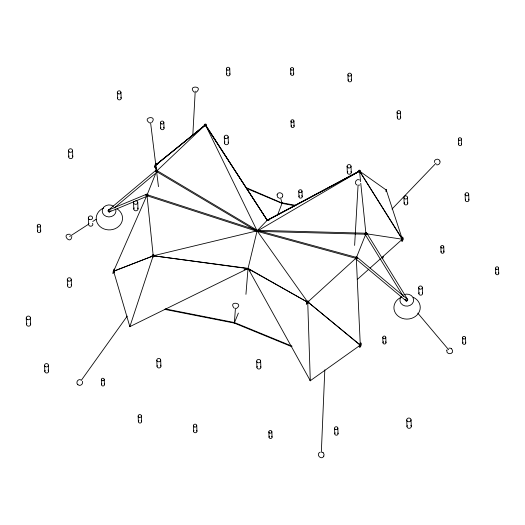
<?xml version="1.0" encoding="UTF-8"?>
<svg xmlns="http://www.w3.org/2000/svg" width="525" height="525" viewBox="0 0 525 525"><rect width="100%" height="100%" fill="white"/><g stroke="black" fill="none" stroke-linecap="round" stroke-linejoin="round"><path stroke-width="0.79" d="M165.27 308.897L234.393 322.527L234.36 322.868L238.383 313.077M365.918 234.235L257.079 231.341L257.158 230.304L256.863 230.764L256.896 231.269L257.243 230.311L356.449 257.401L356.153 258.405L356.449 257.401M291.788 346.677L234.222 323.065L234.399 322.573M321.326 452.412L324.811 369.895M257.329 230.37L256.974 231.328L146.823 195.681L147.131 194.69L257.375 230.377L156.955 170.573M147.157 194.768L146.843 195.674M192.806 135.325L195.221 91.14M354.624 245.405L358.089 184.918M80.817 379.831C77.91 378.453 75.377 382.837 77.884 384.713M77.844 384.681C80.017 386.8 83.731 383.919 82.359 381.308M196.206 92.243C204.245 85.529 186.611 85.26 194.237 92.177M320.211 452.163C315.19 454.171 321.51 460.904 323.853 456.041M323.767 456.212L324.043 454.256L323.072 452.655M234.38 322.757L235.449 308.188M245.936 294.328L248.023 268.531L257.112 230.816L267.297 220.198M70.291 234.314C60.401 233.185 70.79 245.739 71.827 236.401M359.645 179.95C356.37 177.909 353.496 183.501 356.928 185.036M446.808 350.674C446.243 354.047 451.605 354.624 452.222 352.301M439.911 161.063C438.992 157.743 433.591 159.101 434.333 162.448M452.34 352.045L452.484 350.287L451.526 348.744M306.311 304.553L306.554 302.144M366.109 233.861L365.958 233.185L365.899 234.229M446.821 350.542L447.064 349.735M280.553 197.794L282.056 203.3L282.155 202.84L295.838 205.373M151.633 122.693C158.412 114.706 140.884 117.2 149.678 122.975M236.296 308.556C244.899 302.702 227.423 300.438 234.308 308.306M277.075 194.86L277.502 197.144L279.549 198.378M257.276 231.059L359.52 171.091L386.275 190.063L402.327 239.236L381.636 257.729M385.96 191.664L386.275 190.063M257.309 230.829C256.804 230.081 256.928 231.84 256.922 230.823M277.062 194.9C277.804 190.838 284.399 193.049 282.483 196.75M113.643 270.979L112.96 273.44L114.266 269.049L113.781 270.533M250.136 271.044L248.023 268.531L129.852 326.642L153.208 255.8L146.98 195.182L156.686 171.012L205.426 124.845L257.112 230.816L307.729 302.098L310.295 380.71L360.288 345.155L356.291 257.9L365.932 233.71L360.767 183.291M310.295 380.71L248.207 268.616M257.06 230.731L257.257 230.324L257.303 230.764M282.194 203.09L246.166 187.642M277.751 214.502L282.122 203.103M248.069 268.669L152.985 255.721L248.049 268.367M256.876 231.243L156.424 171.465L156.949 170.586L156.489 171.268M436.36 164.738C438.336 165.48 440.665 163.275 439.95 161.188M129.852 326.642L113.61 271.248L146.98 195.182M281.485 197.905L282.443 196.836M155.374 165.69L156.424 163.236L154.455 167.291L155.105 166.215M156.699 170.96L156.719 171.334M81.165 380.513L127.247 316.089M392.004 209.042L436.045 163.15M359.658 171.262L359.422 170.894L359.618 171.288L267.343 220.441M307.729 302.098L356.291 257.9M357.289 279.477L368.852 269.148M370.072 268.058L380.415 258.812M108.386 210.157L155.984 170.257M109.797 211.68L111.051 210.63M114.181 208.005L154.888 173.873M155.367 165.185L205.354 124.884M155.512 165.342L205.452 124.989M114.22 270.828C112.553 272.764 113.138 270.145 113.649 271.464C114.089 270.782 113.223 271.596 113.708 271.156M360.603 181.663L359.52 171.091L267.258 220.402M267.304 220.303L269.647 219.686M69.668 236.44L88.699 224.123M92.781 221.478L96.18 219.279M257.086 231.308L356.134 258.398M158.268 163.61L155.439 165.263L156.168 170.894M267.192 220.139L359.448 170.94M359.605 184.997L359.008 185.24M365.899 233.198L257.158 230.304M108.767 209.928L146.652 194.198M109.423 211.91L146.567 196.481M113.577 271.13L153.425 255.8L113.649 271.359M247.99 268.702L307.663 302.256L307.906 302.006L360.222 345.26C361.279 345.87 360.052 345.844 360.058 344.387C360.386 345.286 360.353 345.122 360.163 345.306M244.112 269.758L247.944 268.669M448.901 348.173L450.253 348.127L451.566 348.771M153.208 255.8L257.112 230.816M268.905 220.31L267.264 220.29L265.342 217.652M365.892 234.032L366.122 233.454L365.676 233.894M307.67 302.236L248.082 268.373L247.898 268.649M365.932 233.71L402.327 239.236M294.925 205.78L282.069 203.385L246.691 188.482M164.345 309.297L234.275 323.085M307.598 302.216L307.814 301.947L360.353 345.05M234.445 322.54L292.012 346.159M322.304 452.189L323.111 452.688M205.229 124.996L267.409 220.48L205.518 124.819M356.856 257.033L407.361 299.25M355.727 258.766L406.232 300.989M267.448 220.159L267.087 220.421M402.235 239.321C402.367 239.807 402.472 238.435 402.235 239.321L359.422 171.025M417.775 313.136L448.632 349.709M402.445 239.183L359.612 171.038M113.61 271.248L114.535 272.56M366.824 233.179A1.037 0.63 -31.6 0 1 365.748 234.452A1.037 0.63 -31.6 0 1 365.216 233.494A1.037 0.63 -31.6 0 1 366.824 233.179L407.689 299.591M365.466 234.931L403.351 296.5M405.051 299.263L405.904 300.648M267.179 220.264L205.373 124.904L155.439 165.263L156.529 170.297M150.57 122.588L158.471 186.657M498.547 268.052L498.75 273.368M495.534 268.177L495.738 273.492M468.694 194.165L468.917 200.018M465.111 194.316L465.334 200.176M461.39 138.981L461.6 144.29M458.384 139.112L458.587 144.421M465.524 337.641L465.727 342.969M462.499 337.772L462.702 343.094M443.75 246.704L443.953 251.934M440.829 246.835L441.033 252.059M422.33 287.51L422.559 293.468M418.648 287.667L418.878 293.626M407.525 197.387L407.748 203.26M403.922 197.538L404.152 203.418M400.457 112.035L400.673 117.698M411.029 419.803L411.285 426.346M397.084 112.179L397.3 117.843M406.737 419.987L406.993 426.53M385.79 337.319L385.993 342.622M382.791 337.45L382.994 342.753M351.343 74.563L351.566 80.279M347.917 74.714L348.134 80.43M351.022 166.222L351.258 172.417M347.091 166.386L347.327 172.587M337.837 428.111L338.054 433.683M334.556 428.249L334.773 433.827M302.006 191.08L302.216 196.626M298.745 191.218L298.961 196.77M293.521 68.788L293.724 74.032M293.908 120.96L294.112 126.203M290.588 68.919L290.784 74.163M290.975 121.091L291.172 126.328M271.865 431.767L272.068 437.095M268.839 431.898L269.043 437.227M260.623 361.016L260.866 367.218M256.692 361.187L256.928 367.382M229.747 68.663L229.963 74.32M226.38 68.808L226.597 74.465M228.145 136.795L228.382 142.938M224.273 136.959L224.51 143.102M196.731 425.552L196.947 431.196M193.377 425.696L193.594 431.34M163.833 122.489L164.049 128.146M160.46 122.633L160.683 128.29M160.689 360.038L160.926 366.174M156.817 360.202L157.054 366.345M137.753 202.394L138.003 208.865M133.54 202.578L133.79 209.042M141.422 415.951L141.638 421.509M138.154 416.089L138.37 421.654M120.934 92.321L121.157 98.214M117.318 92.472L117.547 98.365M104.232 379.444L104.436 384.641M101.345 379.568L101.542 384.766M88.331 217.908L88.581 224.424M72.535 150.452L72.778 156.765M68.486 150.629L68.729 156.942M71.249 279.398L71.492 285.613M67.298 279.569L67.541 285.784M48.392 365.164L48.628 371.241M40.497 225.619L40.707 231.131M44.592 365.328L44.822 371.405M37.282 225.757L37.492 231.269M30.417 317.815L30.667 324.247M26.25 317.999L26.499 324.424M117.068 208.904A13.171 11.55 -2.2 0 1 118.643 226.478A13.171 11.55 -2.2 0 1 98.615 225.107A13.171 11.55 -2.2 0 1 103.681 207.985M115.644 209.055A6.871 6.024 -2.2 0 1 108.898 216.943A6.871 6.024 -2.2 0 1 102.67 208.845A6.871 6.024 -2.2 0 1 113.492 206.253M413.168 297.255A13.171 11.55 -2.2 0 1 417.191 314.862A13.171 11.55 -2.2 0 1 396.69 314.744A13.171 11.55 -2.2 0 1 401.382 297.189M403.823 294.709A6.871 6.024 -2.2 0 1 413.634 299.512A6.871 6.024 -2.2 0 1 404.985 305.95A6.871 6.024 -2.2 0 1 401.218 296.651M47.972 370.053A1.903 1.673 -2.2 0 1 48.202 372.363A1.903 1.673 -2.2 0 1 45.577 372.665A1.903 1.673 -2.2 0 1 45.17 370.374M468.549 199.132A1.792 1.568 -2.2 0 1 468.352 201.232A1.792 1.568 -2.2 0 1 465.951 201.292A1.792 1.568 -2.2 0 1 465.668 199.205M400.326 116.858A1.687 1.483 -2.2 0 1 400.102 118.873A1.687 1.483 -2.2 0 1 397.799 118.827A1.687 1.483 -2.2 0 1 397.714 116.806M422.29 292.688A1.844 1.614 -2.2 0 1 421.883 294.787A1.844 1.614 -2.2 0 1 419.462 294.742A1.844 1.614 -2.2 0 1 419.219 292.628M92.531 223.342A2.133 1.87 -2.2 0 1 92.065 225.77A2.133 1.87 -2.2 0 1 89.257 225.717A2.133 1.87 -2.2 0 1 88.974 223.269M407.262 202.243A1.798 1.582 -2.2 0 1 407.269 204.402A1.798 1.582 -2.2 0 1 404.814 204.579A1.798 1.582 -2.2 0 1 404.48 202.44M301.658 195.608A1.634 1.431 -2.2 0 1 301.816 197.623A1.634 1.431 -2.2 0 1 299.519 197.787A1.634 1.431 -2.2 0 1 299.355 195.773M141.192 420.591A1.634 1.437 -2.2 0 1 141.127 422.618A1.634 1.437 -2.2 0 1 138.81 422.579A1.634 1.437 -2.2 0 1 138.882 420.545M293.219 73.113A1.47 1.293 -2.2 0 1 293.363 74.931A1.47 1.293 -2.2 0 1 291.29 75.082A1.47 1.293 -2.2 0 1 291.145 73.264M498.527 272.724A1.509 1.326 -2.2 0 1 498.199 274.444A1.509 1.326 -2.2 0 1 496.217 274.404A1.509 1.326 -2.2 0 1 496.013 272.678M71.085 284.629A1.975 1.733 -2.2 0 1 70.823 286.991A1.975 1.733 -2.2 0 1 68.119 286.939A1.975 1.733 -2.2 0 1 68.02 284.576M160.401 365.085A1.936 1.7 -2.2 0 1 160.486 367.323A1.936 1.7 -2.2 0 1 157.966 367.71A1.936 1.7 -2.2 0 1 157.231 365.571M383.125 256.43A2.054 1.798 -2.2 0 1 381.885 258.74M163.59 127.194A1.687 1.477 -2.2 0 1 163.636 129.183A1.687 1.477 -2.2 0 1 161.385 129.432A1.687 1.477 -2.2 0 1 160.906 127.496M293.711 125.37A1.47 1.286 -2.2 0 1 293.652 127.194A1.47 1.286 -2.2 0 1 291.572 127.162A1.47 1.286 -2.2 0 1 291.637 125.337M271.655 436.242A1.516 1.326 -2.2 0 1 271.596 438.119A1.516 1.326 -2.2 0 1 269.456 438.08A1.516 1.326 -2.2 0 1 269.515 436.203M410.839 425.276A2.146 1.883 -2.2 0 1 410.655 427.757A2.146 1.883 -2.2 0 1 407.833 427.947A2.146 1.883 -2.2 0 1 407.275 425.519M135.772 200.642A2.107 1.851 -2.2 0 1 137.675 202.978A2.107 1.851 -2.2 0 1 134.643 204.12A2.107 1.851 -2.2 0 1 134.059 201.292M137.694 207.972A2.107 1.851 -2.2 0 1 137.228 210.374A2.107 1.851 -2.2 0 1 134.459 210.322A2.107 1.851 -2.2 0 1 134.177 207.9M228.099 142.118A1.942 1.7 -2.2 0 1 227.62 144.362A1.942 1.7 -2.2 0 1 225.028 144.198A1.942 1.7 -2.2 0 1 224.982 141.921M465.419 342.215A1.516 1.326 -2.2 0 1 465.216 344.019A1.516 1.326 -2.2 0 1 463.148 343.98A1.516 1.326 -2.2 0 1 463.076 342.175M72.227 155.623A2.028 1.778 -2.2 0 1 72.279 158.005A2.028 1.778 -2.2 0 1 69.576 158.314A2.028 1.778 -2.2 0 1 68.992 155.984M30.24 323.203A2.087 1.831 -2.2 0 1 30.01 325.658A2.087 1.831 -2.2 0 1 27.208 325.723A2.087 1.831 -2.2 0 1 26.88 323.288M350.969 171.583A1.969 1.726 -2.2 0 1 350.49 173.86A1.969 1.726 -2.2 0 1 347.858 173.696A1.969 1.726 -2.2 0 1 347.806 171.38M196.599 430.362A1.68 1.47 -2.2 0 1 196.376 432.364A1.68 1.47 -2.2 0 1 194.086 432.324A1.68 1.47 -2.2 0 1 194.001 430.316M229.714 73.605A1.687 1.477 -2.2 0 1 229.3 75.554A1.687 1.477 -2.2 0 1 227.049 75.41A1.687 1.477 -2.2 0 1 227.003 73.434M385.586 341.775A1.503 1.319 -2.2 0 1 385.521 343.639A1.503 1.319 -2.2 0 1 383.401 343.599A1.503 1.319 -2.2 0 1 383.46 341.736M461.186 143.443A1.503 1.319 -2.2 0 1 461.127 145.307A1.503 1.319 -2.2 0 1 458.994 145.268A1.503 1.319 -2.2 0 1 459.06 143.404M260.571 366.378A1.969 1.726 -2.2 0 1 260.144 368.622A1.969 1.726 -2.2 0 1 257.552 368.576A1.969 1.726 -2.2 0 1 257.289 366.312M40.156 230.121A1.608 1.411 -2.2 0 1 40.313 232.116A1.608 1.411 -2.2 0 1 38.043 232.273A1.608 1.411 -2.2 0 1 37.885 230.285M337.811 432.987A1.641 1.444 -2.2 0 1 337.411 434.89A1.641 1.444 -2.2 0 1 335.213 434.752A1.641 1.444 -2.2 0 1 335.173 432.823M350.976 79.209A1.719 1.503 -2.2 0 1 351.212 81.25A1.719 1.503 -2.2 0 1 348.902 81.618A1.719 1.503 -2.2 0 1 348.357 79.616M120.789 97.315A1.811 1.588 -2.2 0 1 120.586 99.435A1.811 1.588 -2.2 0 1 118.164 99.494A1.811 1.588 -2.2 0 1 117.876 97.388M104.134 383.919A1.444 1.267 -2.2 0 1 103.943 385.652A1.444 1.267 -2.2 0 1 101.968 385.613A1.444 1.267 -2.2 0 1 101.896 383.88M443.336 250.943A1.463 1.28 -2.2 0 1 443.71 252.696A1.463 1.28 -2.2 0 1 441.722 253.096A1.463 1.28 -2.2 0 1 441.223 251.37M365.38 234.399A0.886 0.866 -85.6 0 1 365.518 232.929A0.886 0.866 -85.6 0 1 366.798 233.625A0.886 0.866 -85.6 0 1 365.669 234.557M356.705 257.493A0.912 0.578 36 0 1 356.81 258.582A0.912 0.578 36 0 1 355.53 257.854A0.912 0.578 36 0 1 356.272 257.243M156.174 171.727A0.886 0.755 -68.6 0 1 156.286 170.323A0.886 0.755 -68.6 0 1 157.441 170.717A0.886 0.755 -68.6 0 1 156.634 171.885M365.564 233.894A0.728 0.328 21.7 0 1 365.4 233.323A0.728 0.328 21.7 0 1 366.443 233.632A0.728 0.328 21.7 0 1 366.319 234.117M156.207 171.117A0.728 0.328 21.9 0 1 156.279 170.605A0.728 0.328 21.9 0 1 157.303 171.045A0.728 0.328 21.9 0 1 156.89 171.412M155.183 165.834A0.847 0.354 89.2 0 1 155.203 164.614A0.847 0.354 89.2 0 1 155.715 164.732A0.847 0.354 89.2 0 1 155.662 165.946M407.131 299.355A1.037 0.63 -31.6 0 1 407.656 300.116A1.043 0.774 -50.1 0 1 406.475 301.055A1.043 0.774 -50.1 0 1 405.969 300.018M405.989 300.037A1.037 0.63 -31.6 0 0 406.357 300.884A1.037 0.63 -31.6 0 0 407.656 300.116A1.043 0.774 -50.1 0 0 407.065 299.178M109.364 210.112A1.037 0.801 50 0 0 108.222 210.446A1.043 0.945 67.4 0 0 108.741 211.844A1.043 0.945 67.4 0 0 109.994 211.332A1.037 0.801 50 0 1 108.872 211.752A1.037 0.801 50 0 1 108.222 210.446A1.043 0.945 67.4 0 1 109.502 210.02M129.623 326.596L130.069 326.701L129.629 326.563M155.118 165.231C155.879 165.211 155.649 165.198 155.124 165.178M205.144 124.878L205.603 124.937L205.15 124.858M386.052 190.043L386.498 190.057L386.052 190.043M310.072 380.697L310.524 380.71L310.078 380.671M146.678 195.07L147.282 195.313L146.692 195.037M45.445 366.653A1.903 1.673 -2.2 0 0 48.392 365.328A1.903 1.673 -2.2 0 0 45.642 363.759A1.903 1.673 -2.2 0 0 45.445 366.653M465.918 195.562A1.792 1.568 -2.2 0 0 468.687 194.316A1.792 1.568 -2.2 0 0 466.102 192.839A1.792 1.568 -2.2 0 0 465.918 195.562M397.845 113.354A1.687 1.483 -2.2 0 0 400.457 112.179A1.687 1.483 -2.2 0 0 398.016 110.788A1.687 1.483 -2.2 0 0 397.845 113.354M419.475 288.947A1.844 1.614 -2.2 0 0 422.33 287.674A1.844 1.614 -2.2 0 0 419.665 286.151A1.844 1.614 -2.2 0 0 419.475 288.947M89.289 219.391A2.133 1.87 -2.2 0 0 92.59 217.908A2.133 1.87 -2.2 0 0 89.506 216.149A2.133 1.87 -2.2 0 0 89.289 219.391M404.736 198.791A1.798 1.582 -2.2 0 0 407.525 197.538A1.798 1.582 -2.2 0 0 404.919 196.055A1.798 1.582 -2.2 0 0 404.736 198.791M299.48 192.347A1.634 1.431 -2.2 0 0 302 191.218A1.634 1.431 -2.2 0 0 299.644 189.873A1.634 1.431 -2.2 0 0 299.48 192.347M138.889 417.224A1.634 1.437 -2.2 0 0 141.422 416.089A1.634 1.437 -2.2 0 0 139.059 414.743A1.634 1.437 -2.2 0 0 138.889 417.224M291.244 69.937A1.47 1.293 -2.2 0 0 293.521 68.919A1.47 1.293 -2.2 0 0 291.395 67.705A1.47 1.293 -2.2 0 0 291.244 69.937M496.21 269.227A1.509 1.326 -2.2 0 0 498.547 268.183A1.509 1.326 -2.2 0 0 496.361 266.936A1.509 1.326 -2.2 0 0 496.21 269.227M68.191 280.941A1.975 1.733 -2.2 0 0 71.249 279.569A1.975 1.733 -2.2 0 0 68.388 277.942A1.975 1.733 -2.2 0 0 68.191 280.941M157.69 361.548A1.936 1.7 -2.2 0 0 160.689 360.209A1.936 1.7 -2.2 0 0 157.887 358.608A1.936 1.7 -2.2 0 0 157.69 361.548M161.221 123.802A1.687 1.477 -2.2 0 0 163.833 122.633A1.687 1.477 -2.2 0 0 161.392 121.242A1.687 1.477 -2.2 0 0 161.221 123.802M291.631 122.108A1.47 1.286 -2.2 0 0 293.908 121.091A1.47 1.286 -2.2 0 0 291.782 119.877A1.47 1.286 -2.2 0 0 291.631 122.108M269.515 432.948A1.516 1.326 -2.2 0 0 271.865 431.898A1.516 1.326 -2.2 0 0 269.673 430.651A1.516 1.326 -2.2 0 0 269.515 432.948M407.702 421.483A2.146 1.883 -2.2 0 0 411.029 419.987A2.146 1.883 -2.2 0 0 407.925 418.222A2.146 1.883 -2.2 0 0 407.702 421.483M225.14 138.311A1.942 1.7 -2.2 0 0 228.145 136.959A1.942 1.7 -2.2 0 0 225.343 135.365A1.942 1.7 -2.2 0 0 225.14 138.311M463.181 338.822A1.516 1.326 -2.2 0 0 465.524 337.772A1.516 1.326 -2.2 0 0 463.332 336.525A1.516 1.326 -2.2 0 0 463.181 338.822M69.392 152.033A2.028 1.778 -2.2 0 0 72.529 150.629A2.028 1.778 -2.2 0 0 69.602 148.962A2.028 1.778 -2.2 0 0 69.392 152.033M27.188 319.449A2.087 1.831 -2.2 0 0 30.417 317.999A2.087 1.831 -2.2 0 0 27.398 316.28A2.087 1.831 -2.2 0 0 27.188 319.449M347.97 167.757A1.969 1.726 -2.2 0 0 351.022 166.386A1.969 1.726 -2.2 0 0 348.173 164.765A1.969 1.726 -2.2 0 0 347.97 167.757M194.125 426.864A1.68 1.47 -2.2 0 0 196.731 425.696A1.68 1.47 -2.2 0 0 194.302 424.318A1.68 1.47 -2.2 0 0 194.125 426.864M227.135 69.976A1.687 1.477 -2.2 0 0 229.747 68.808A1.687 1.477 -2.2 0 0 227.305 67.417A1.687 1.477 -2.2 0 0 227.135 69.976M383.46 338.494A1.503 1.319 -2.2 0 0 385.783 337.45A1.503 1.319 -2.2 0 0 383.617 336.217A1.503 1.319 -2.2 0 0 383.46 338.494M459.06 140.155A1.503 1.319 -2.2 0 0 461.39 139.112A1.503 1.319 -2.2 0 0 459.217 137.872A1.503 1.319 -2.2 0 0 459.06 140.155M257.578 362.552A1.969 1.726 -2.2 0 0 260.623 361.187A1.969 1.726 -2.2 0 0 257.775 359.566A1.969 1.726 -2.2 0 0 257.578 362.552M38.003 226.872A1.608 1.411 -2.2 0 0 40.497 225.757A1.608 1.411 -2.2 0 0 38.167 224.431A1.608 1.411 -2.2 0 0 38.003 226.872M335.291 429.391A1.641 1.444 -2.2 0 0 337.837 428.249A1.641 1.444 -2.2 0 0 335.462 426.897A1.641 1.444 -2.2 0 0 335.291 429.391M348.685 75.902A1.719 1.503 -2.2 0 0 351.343 74.714A1.719 1.503 -2.2 0 0 348.863 73.297A1.719 1.503 -2.2 0 0 348.685 75.902M118.132 93.732A1.811 1.588 -2.2 0 0 120.927 92.479A1.811 1.588 -2.2 0 0 118.315 90.989A1.811 1.588 -2.2 0 0 118.132 93.732M101.994 380.572A1.444 1.267 -2.2 0 0 104.232 379.568A1.444 1.267 -2.2 0 0 102.139 378.381A1.444 1.267 -2.2 0 0 101.994 380.572M441.486 247.846A1.463 1.28 -2.2 0 0 443.75 246.835A1.463 1.28 -2.2 0 0 441.637 245.628A1.463 1.28 -2.2 0 0 441.486 247.846M402.714 240.502A2.257 0.643 -83 0 0 402.629 237.005A2.257 0.643 -83 0 0 401.632 240.207A2.257 0.643 -83 0 0 402.714 240.502M360.563 346.618A2.303 0.833 -73.3 0 0 361.016 342.983A2.303 0.833 -73.3 0 0 359.284 345.87A2.303 0.833 -73.3 0 0 360.563 346.618M358.719 171.668A1.162 0.906 14.8 0 0 360.629 171.432A1.162 0.906 14.8 0 0 359.205 170.179A1.162 0.906 14.8 0 0 358.719 171.668M204.835 125.685A1.162 0.853 -4.8 0 0 206.535 124.825A1.162 0.853 -4.8 0 0 204.757 124.208A1.162 0.853 -4.8 0 0 204.835 125.685M307 302.984A1.175 1.129 5.8 0 0 308.884 302.269A1.175 1.129 5.8 0 0 307.289 301.042A1.175 1.129 5.8 0 0 307 302.984M153.123 256.902A1.175 1.083 -30.7 0 0 154.238 255.248A1.175 1.083 -30.7 0 0 152.257 255.242A1.175 1.083 -30.7 0 0 153.123 256.902M146.58 195.687A0.912 0.466 -15.4 0 0 147.866 194.978A0.912 0.466 -15.4 0 0 146.501 194.88A0.912 0.466 -15.4 0 0 146.58 195.687M355.806 257.998A0.728 0.328 21.7 0 0 356.961 258.195A0.728 0.328 21.7 0 0 356.114 257.506A0.728 0.328 21.7 0 0 355.806 257.998M146.495 195.28A0.728 0.328 21.9 0 0 147.65 195.477A0.728 0.328 21.9 0 0 146.803 194.788A0.728 0.328 21.9 0 0 146.495 195.28M402.439 239.899A0.847 0.584 -51.2 0 0 402.872 238.586A0.847 0.584 -51.2 0 0 401.671 239.229A0.847 0.584 -51.2 0 0 402.439 239.899M356.436 258.746A1.043 0.774 -50.1 0 0 356.98 257.119A1.043 0.774 -50.1 0 0 355.458 257.827A1.043 0.774 -50.1 0 0 356.436 258.746M155.813 171.032A1.037 0.801 50 0 0 157.329 171.826A1.037 0.801 50 0 0 156.916 170.185A1.037 0.801 50 0 0 155.813 171.032M146.035 194.933A1.043 0.945 67.4 0 0 147.308 196.173A1.043 0.945 67.4 0 0 147.604 194.447A1.043 0.945 67.4 0 0 146.035 194.933"/></g></svg>
